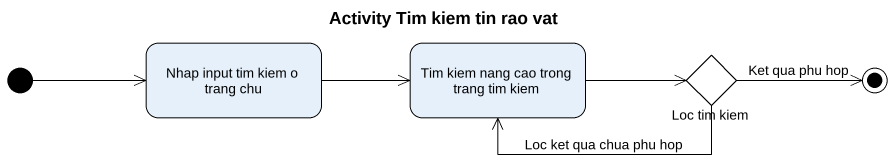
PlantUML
@startuml
title Activity Tim kiem tin rao vat
hide empty description
state "Nhap input tim kiem o trang chu" as Nhap_input_tim_kiem_o_trang
state "Tim kiem nang cao trong trang tim kiem" as Tim_kiem_nang_cao_trong
state "Loc tim kiem" as Loc_tim_kiem <<choice>>
[*] -right-> Nhap_input_tim_kiem_o_trang
Nhap_input_tim_kiem_o_trang -right-> Tim_kiem_nang_cao_trong
Tim_kiem_nang_cao_trong -right-> Loc_tim_kiem
Loc_tim_kiem -left-> Tim_kiem_nang_cao_trong : Loc ket qua chua phu hop
Loc_tim_kiem -right-> [*] : Ket qua phu hop
@enduml
